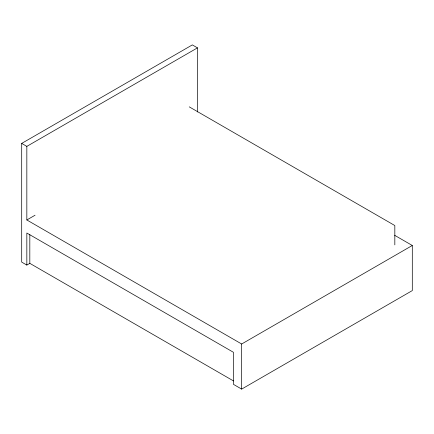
<?xml version="1.0" encoding="UTF-8"?>
<svg xmlns="http://www.w3.org/2000/svg" width="434" height="434" viewBox="0 0 434 434"><rect width="100%" height="100%" fill="white"/><g stroke="black" fill="none" stroke-linecap="round" stroke-linejoin="round"><path stroke-width="0.65" d="M233.492 380.938L29.821 263.351L26.837 265.071L21.7 262.103L21.7 143.41L192.333 44.897L197.47 47.865L197.47 112.005M21.7 143.41L26.837 146.377L197.47 47.865M26.837 146.377L26.837 219.967L35.062 215.221M26.837 219.967L241.667 343.999L412.3 245.487L412.3 290.59L241.667 389.103L233.449 384.356L233.449 352.305L26.837 233.025L26.837 265.071M189.246 106.856L394.826 225.544L394.826 244.89M394.69 235.32L412.3 245.487M241.667 343.999L241.667 389.103M29.821 234.642L29.821 263.351"/></g></svg>
